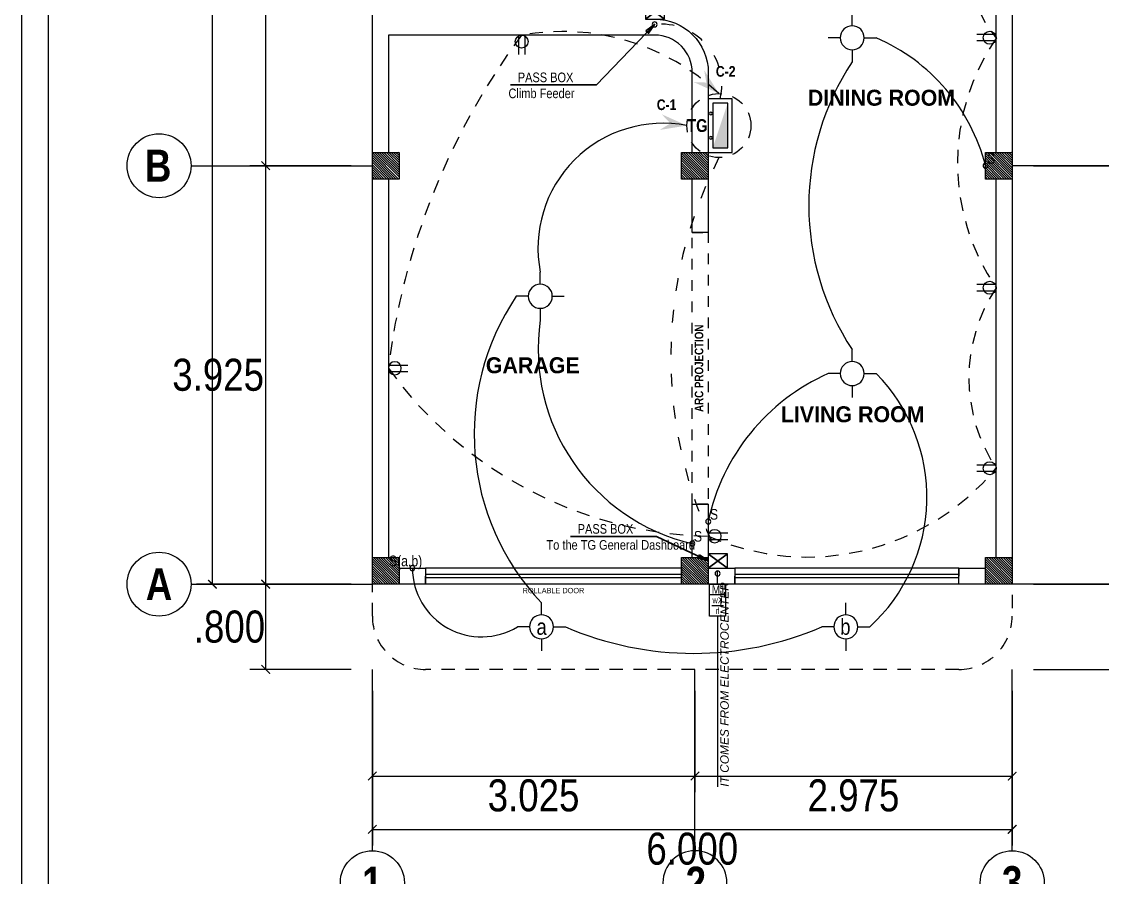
# Model space of a CAD drawing. Header units: millimetres. Extents: x 56 to 215, y 47 to 103.
# Drawn here: x 174.04 to 184.17, y 55.8 to 63.83 of the extents above; entities that cross this region are included whole.
import ezdxf
from ezdxf.enums import TextEntityAlignment as Align

# ---------------------------------------------------------------- set-up
doc = ezdxf.new("R2010")
doc.units = ezdxf.units.MM
for name, pattern in [('ACAD_ISO02W100', [15, 12, -3]), ('ACAD_ISO03W100', [30, 12, -18]), ('ACAD_ISO06W100', [36, 24, -3, 0, -3, 0, -3, 0, -3]), ('DASHED', [19.05, 12.7, -6.35]), ('DASHED2', [0.375, 0.25, -0.125])]:
    doc.linetypes.add(name, pattern=pattern)
for name, color, linetype in [('A_Puerta', 32, 'Continuous'), ('G_Acotación', 171, 'Continuous'), ('IS_Muro', 232, 'Continuous')]:
    doc.layers.add(name, color=color, linetype=linetype)
for name, color, linetype, lineweight in [('A_Texto', 43, 'Continuous', 9), ('A_Ventana', 140, 'Continuous', 9), ('E_Columna', 3, 'Continuous', 25), ('G_Ejes', 253, 'Continuous', 20), ('G_Proyección', 8, 'DASHED2', 15), ('G_Texto', 122, 'Continuous', 20), ('IE_Accesorios', 71, 'Continuous', 20), ('IE_Alimentador', 1, 'DASHED', 80), ('IE_Alumbrado', 31, 'Continuous', 60), ('IE_Interruptor', 230, 'Continuous', 40), ('IE_Tomacorriente', 104, 'DASHED2', 40)]:
    doc.layers.add(name, color=color, linetype=linetype, lineweight=lineweight)
doc.styles.add('Acotacion', font='ARIALN.TTF')
doc.styles.add('ARIAL', font='ariali.ttf', dxfattribs={"height": 0.12})
doc.styles.add('Arial Marron', font='ARIALN.TTF')
doc.styles.add('Cotas', font='ARIALNB.TTF', dxfattribs={"height": 0.1})
doc.styles.add('Eje', font='ARIALNB.TTF', dxfattribs={"height": 0.3})
doc.styles.add('Notas', font='ARIALNB.TTF', dxfattribs={"height": 0.15})
doc.styles.add('Rotulo', font='ARIALN.TTF', dxfattribs={"height": 0.1})
doc.styles.add('STYLE1', font='cityb___.ttf', dxfattribs={"width": 1.05})
doc.styles.add('TITULOS', font='ARIALNB.TTF', dxfattribs={"height": 0.3})
doc.dimstyles.new('125', dxfattribs={"dimtxt": 1, "dimasz": 0.06, "dimexe": 0.06, "dimexo": 0.1, "dimgap": 0.08, "dimtad": 3, "dimtih": 1, "dimtoh": 1, "dimlfac": 0.5, "dimzin": 1, "dimdsep": 46, "dimtxsty": 'Cotas', "dimblk": 'ARCHTICK', "dimcen": 2.5, "dimdle": 0.06, "dimclrt": 4, "dimazin": 0, "dimtp": 0.2, "dimtm": 0.2, "dimtfac": 1, "dimtix": 1, "dimtmove": 1, "dimatfit": 3, "dimfxl": 1, "dimtolj": 1, "dimtzin": 1, "dimarcsym": 0})
doc.dimstyles.new('Lenin_50', dxfattribs={"dimtxt": 0.3, "dimasz": 0.08, "dimexe": 0.15, "dimexo": 0.2, "dimgap": 0.03, "dimtad": 2, "dimtih": 1, "dimtoh": 1, "dimlfac": -1, "dimzin": 4, "dimdsep": 46, "dimtxsty": 'Acotacion', "dimblk": 'ARCHTICK', "dimcen": 0.08, "dimclrd": 256, "dimclre": 256, "dimclrt": 4, "dimazin": 1, "dimtm": 1e-09, "dimtfac": 1, "dimtmove": 2, "dimatfit": 2, "dimfxl": 1, "dimtolj": 1, "dimlwd": 13, "dimlwe": 18, "dimarcsym": 0})
pattern_1 = [(135, (292.474023, -21.310414), (0.0112253202, 0.0112253202), [])]
pattern_2 = [(135, (292.474023, -21.160414), (0.0112253202, 0.0112253202), [])]

# ---------------------------------------------------------------- blocks, each defined once
blk = doc.blocks.new('Eri')
blk.add_line((-1.7, 0), (0, 0))
blk.add_circle((-2, 0), 0.3)
at = {"color": 1, "style": 'Eje', "flags": 4}
blk.add_attdef('H', text='', height=0.3, dxfattribs=at).set_placement((-2, 0), align=Align.MIDDLE_CENTER)
blk = doc.blocks.new('_ArchTick')
at = {"color": 0, "linetype": 'ByBlock', "const_width": 0.15}
blk.add_lwpolyline([(-0.5, -0.5), (0.5, 0.5)], dxfattribs=at)
blk = doc.blocks.new('*D769')
at = {"layer": 'Defpoints', "color": 0, "transparency": 16777216}
for p in [(177.328, 57.753), (183.328, 57.753), (183.328, 56.253)]:
    blk.add_point(p, dxfattribs=at)
at = {"layer": 'G_Acotación', "lineweight": 18, "transparency": 16777216}
for p, q in [((177.328, 57.553), (177.328, 56.103)), ((183.328, 57.553), (183.328, 56.103))]:
    blk.add_line(p, q, dxfattribs=at)
at = {"layer": 'G_Acotación', "lineweight": 13, "transparency": 16777216}
blk.add_line((177.328, 56.253), (183.328, 56.253), dxfattribs=at)
at = {"layer": 'G_Acotación', "lineweight": 13, "transparency": 16777216, "xscale": 0.08, "yscale": 0.08, "zscale": 0.08, "rotation": 180}
blk.add_blockref('_ArchTick', (177.328, 56.253), dxfattribs=at)
at = {"layer": 'G_Acotación', "lineweight": 13, "transparency": 16777216, "xscale": 0.08, "yscale": 0.08, "zscale": 0.08}
blk.add_blockref('_ArchTick', (183.328, 56.253), dxfattribs=at)
at = {"layer": 'G_Acotación', "color": 4, "lineweight": 5, "transparency": 16777216, "insert": (180.328, 56.07), "char_height": 0.3, "attachment_point": 5, "style": 'Acotacion'}
blk.add_mtext('\\A1;6.000', dxfattribs=at)
blk = doc.blocks.new('*D770')
at = {"layer": 'Defpoints', "color": 0, "transparency": 16777216}
for p in [(180.353, 57.753), (183.328, 57.753), (183.328, 56.753)]:
    blk.add_point(p, dxfattribs=at)
at = {"layer": 'G_Acotación', "lineweight": 18, "transparency": 16777216}
for p, q in [((180.353, 57.553), (180.353, 56.603)), ((183.328, 57.553), (183.328, 56.603))]:
    blk.add_line(p, q, dxfattribs=at)
at = {"layer": 'G_Acotación', "lineweight": 13, "transparency": 16777216}
blk.add_line((180.353, 56.753), (183.328, 56.753), dxfattribs=at)
at = {"layer": 'G_Acotación', "lineweight": 13, "transparency": 16777216, "xscale": 0.08, "yscale": 0.08, "zscale": 0.08, "rotation": 180}
blk.add_blockref('_ArchTick', (180.353, 56.753), dxfattribs=at)
at = {"layer": 'G_Acotación', "lineweight": 13, "transparency": 16777216, "xscale": 0.08, "yscale": 0.08, "zscale": 0.08}
blk.add_blockref('_ArchTick', (183.328, 56.753), dxfattribs=at)
at = {"layer": 'G_Acotación', "color": 4, "lineweight": 5, "transparency": 16777216, "insert": (181.84, 56.57), "char_height": 0.3, "attachment_point": 5, "style": 'Acotacion'}
blk.add_mtext('\\A1;2.975', dxfattribs=at)
blk = doc.blocks.new('*D771')
at = {"layer": 'Defpoints', "color": 0, "transparency": 16777216}
for p in [(177.328, 57.753), (180.353, 57.753), (180.353, 56.753)]:
    blk.add_point(p, dxfattribs=at)
at = {"layer": 'G_Acotación', "lineweight": 18, "transparency": 16777216}
for p, q in [((177.328, 57.553), (177.328, 56.603)), ((180.353, 57.553), (180.353, 56.603))]:
    blk.add_line(p, q, dxfattribs=at)
at = {"layer": 'G_Acotación', "lineweight": 13, "transparency": 16777216}
blk.add_line((177.328, 56.753), (180.353, 56.753), dxfattribs=at)
at = {"layer": 'G_Acotación', "lineweight": 13, "transparency": 16777216, "xscale": 0.08, "yscale": 0.08, "zscale": 0.08, "rotation": 180}
blk.add_blockref('_ArchTick', (177.328, 56.753), dxfattribs=at)
at = {"layer": 'G_Acotación', "lineweight": 13, "transparency": 16777216, "xscale": 0.08, "yscale": 0.08, "zscale": 0.08}
blk.add_blockref('_ArchTick', (180.353, 56.753), dxfattribs=at)
at = {"layer": 'G_Acotación', "color": 4, "lineweight": 5, "transparency": 16777216, "insert": (178.84, 56.57), "char_height": 0.3, "attachment_point": 5, "style": 'Acotacion'}
blk.add_mtext('\\A1;3.025', dxfattribs=at)
blk = doc.blocks.new('*D772')
at = {"layer": 'Defpoints', "color": 0, "transparency": 16777216}
for p in [(175.828, 71.053), (177.328, 71.053), (177.328, 58.553)]:
    blk.add_point(p, dxfattribs=at)
at = {"layer": 'G_Acotación', "lineweight": 18, "transparency": 16777216}
for p, q in [((177.128, 71.053), (175.678, 71.053)), ((177.128, 58.553), (175.678, 58.553))]:
    blk.add_line(p, q, dxfattribs=at)
at = {"layer": 'G_Acotación', "lineweight": 13, "transparency": 16777216}
blk.add_line((175.828, 58.553), (175.828, 71.053), dxfattribs=at)
at = {"layer": 'G_Acotación', "lineweight": 13, "transparency": 16777216, "xscale": 0.08, "yscale": 0.08, "zscale": 0.08}
for p, rotation in [((175.828, 71.053), 90), ((175.828, 58.553), 270)]:
    blk.add_blockref('_ArchTick', p, dxfattribs=dict(at, rotation=rotation))
at = {"layer": 'G_Acotación', "color": 4, "lineweight": 5, "transparency": 16777216, "insert": (175.299, 64.803), "char_height": 0.3, "attachment_point": 5, "style": 'Acotacion'}
blk.add_mtext('\\A1;12.500', dxfattribs=at)
blk = doc.blocks.new('*D773')
at = {"layer": 'Defpoints', "color": 0, "transparency": 16777216}
for p in [(176.328, 62.478), (177.328, 62.478), (177.328, 58.553)]:
    blk.add_point(p, dxfattribs=at)
at = {"layer": 'G_Acotación', "lineweight": 18, "transparency": 16777216}
for p, q in [((177.128, 62.478), (176.178, 62.478)), ((177.128, 58.553), (176.178, 58.553))]:
    blk.add_line(p, q, dxfattribs=at)
at = {"layer": 'G_Acotación', "lineweight": 13, "transparency": 16777216}
blk.add_line((176.328, 58.553), (176.328, 62.478), dxfattribs=at)
at = {"layer": 'G_Acotación', "lineweight": 13, "transparency": 16777216, "xscale": 0.08, "yscale": 0.08, "zscale": 0.08}
for p, rotation in [((176.328, 62.478), 90), ((176.328, 58.553), 270)]:
    blk.add_blockref('_ArchTick', p, dxfattribs=dict(at, rotation=rotation))
at = {"layer": 'G_Acotación', "color": 4, "lineweight": 5, "transparency": 16777216, "insert": (175.882, 60.515), "char_height": 0.3, "attachment_point": 5, "style": 'Acotacion'}
blk.add_mtext('\\A1;3.925', dxfattribs=at)
blk = doc.blocks.new('*D774')
at = {"layer": 'Defpoints', "color": 0, "transparency": 16777216}
for p in [(176.328, 67.028), (177.328, 67.028), (177.328, 62.478)]:
    blk.add_point(p, dxfattribs=at)
at = {"layer": 'G_Acotación', "lineweight": 18, "transparency": 16777216}
for p, q in [((177.128, 67.028), (176.178, 67.028)), ((177.128, 62.478), (176.178, 62.478))]:
    blk.add_line(p, q, dxfattribs=at)
at = {"layer": 'G_Acotación', "lineweight": 13, "transparency": 16777216}
blk.add_line((176.328, 62.478), (176.328, 67.028), dxfattribs=at)
at = {"layer": 'G_Acotación', "lineweight": 13, "transparency": 16777216, "xscale": 0.08, "yscale": 0.08, "zscale": 0.08}
for p, rotation in [((176.328, 67.028), 90), ((176.328, 62.478), 270)]:
    blk.add_blockref('_ArchTick', p, dxfattribs=dict(at, rotation=rotation))
at = {"layer": 'G_Acotación', "color": 4, "lineweight": 5, "transparency": 16777216, "insert": (175.878, 64.753), "char_height": 0.3, "attachment_point": 5, "style": 'Acotacion'}
blk.add_mtext('\\A1;4.550', dxfattribs=at)
blk = doc.blocks.new('*D776')
at = {"layer": 'Defpoints', "color": 0, "transparency": 16777216}
for p in [(176.328, 58.553), (177.328, 58.553), (177.328, 57.753)]:
    blk.add_point(p, dxfattribs=at)
at = {"layer": 'G_Acotación', "lineweight": 18, "transparency": 16777216}
for p, q in [((177.128, 58.553), (176.178, 58.553)), ((177.128, 57.753), (176.178, 57.753))]:
    blk.add_line(p, q, dxfattribs=at)
at = {"layer": 'G_Acotación', "lineweight": 13, "transparency": 16777216}
blk.add_line((176.328, 57.753), (176.328, 58.553), dxfattribs=at)
at = {"layer": 'G_Acotación', "lineweight": 13, "transparency": 16777216, "xscale": 0.08, "yscale": 0.08, "zscale": 0.08}
for p, rotation in [((176.328, 58.553), 90), ((176.328, 57.753), 270)]:
    blk.add_blockref('_ArchTick', p, dxfattribs=dict(at, rotation=rotation))
at = {"layer": 'G_Acotación', "color": 4, "lineweight": 5, "transparency": 16777216, "insert": (175.988, 58.153), "char_height": 0.3, "attachment_point": 5, "style": 'Acotacion'}
blk.add_mtext('\\A1;.800', dxfattribs=at)
blk = doc.blocks.new('*D777')
at = {"layer": 'Defpoints', "color": 0, "transparency": 16777216}
for p in [(183.328, 71.053), (184.828, 71.053), (183.328, 58.553)]:
    blk.add_point(p, dxfattribs=at)
at = {"layer": 'G_Acotación', "lineweight": 18, "transparency": 16777216}
for p, q in [((183.528, 71.053), (184.978, 71.053)), ((183.528, 58.553), (184.978, 58.553))]:
    blk.add_line(p, q, dxfattribs=at)
at = {"layer": 'G_Acotación', "lineweight": 13, "transparency": 16777216}
blk.add_line((184.828, 58.553), (184.828, 71.053), dxfattribs=at)
at = {"layer": 'G_Acotación', "lineweight": 13, "transparency": 16777216, "xscale": 0.08, "yscale": 0.08, "zscale": 0.08}
for p, rotation in [((184.828, 71.053), 90), ((184.828, 58.553), 270)]:
    blk.add_blockref('_ArchTick', p, dxfattribs=dict(at, rotation=rotation))
at = {"layer": 'G_Acotación', "color": 4, "lineweight": 5, "transparency": 16777216, "insert": (185.357, 64.803), "char_height": 0.3, "attachment_point": 5, "style": 'Acotacion'}
blk.add_mtext('\\A1;12.500', dxfattribs=at)
blk = doc.blocks.new('*D778')
at = {"layer": 'Defpoints', "color": 0, "transparency": 16777216}
for p in [(183.328, 62.478), (184.328, 62.478), (183.328, 58.553)]:
    blk.add_point(p, dxfattribs=at)
at = {"layer": 'G_Acotación', "lineweight": 18, "transparency": 16777216}
for p, q in [((183.528, 62.478), (184.478, 62.478)), ((183.528, 58.553), (184.478, 58.553))]:
    blk.add_line(p, q, dxfattribs=at)
at = {"layer": 'G_Acotación', "lineweight": 13, "transparency": 16777216}
blk.add_line((184.328, 58.553), (184.328, 62.478), dxfattribs=at)
at = {"layer": 'G_Acotación', "lineweight": 13, "transparency": 16777216, "xscale": 0.08, "yscale": 0.08, "zscale": 0.08}
for p, rotation in [((184.328, 62.478), 90), ((184.328, 58.553), 270)]:
    blk.add_blockref('_ArchTick', p, dxfattribs=dict(at, rotation=rotation))
at = {"layer": 'G_Acotación', "color": 4, "lineweight": 5, "transparency": 16777216, "insert": (184.774, 60.515), "char_height": 0.3, "attachment_point": 5, "style": 'Acotacion'}
blk.add_mtext('\\A1;3.925', dxfattribs=at)
blk = doc.blocks.new('*D779')
at = {"layer": 'Defpoints', "color": 0, "transparency": 16777216}
for p in [(183.328, 67.028), (184.328, 67.028), (183.328, 62.478)]:
    blk.add_point(p, dxfattribs=at)
at = {"layer": 'G_Acotación', "lineweight": 18, "transparency": 16777216}
for p, q in [((183.528, 67.028), (184.478, 67.028)), ((183.528, 62.478), (184.478, 62.478))]:
    blk.add_line(p, q, dxfattribs=at)
at = {"layer": 'G_Acotación', "lineweight": 13, "transparency": 16777216}
blk.add_line((184.328, 62.478), (184.328, 67.028), dxfattribs=at)
at = {"layer": 'G_Acotación', "lineweight": 13, "transparency": 16777216, "xscale": 0.08, "yscale": 0.08, "zscale": 0.08}
for p, rotation in [((184.328, 67.028), 90), ((184.328, 62.478), 270)]:
    blk.add_blockref('_ArchTick', p, dxfattribs=dict(at, rotation=rotation))
at = {"layer": 'G_Acotación', "color": 4, "lineweight": 5, "transparency": 16777216, "insert": (184.778, 64.753), "char_height": 0.3, "attachment_point": 5, "style": 'Acotacion'}
blk.add_mtext('\\A1;4.550', dxfattribs=at)
blk = doc.blocks.new('*D781')
at = {"layer": 'Defpoints', "color": 0, "transparency": 16777216}
for p in [(183.328, 58.553), (184.328, 58.553), (183.328, 57.753)]:
    blk.add_point(p, dxfattribs=at)
at = {"layer": 'G_Acotación', "lineweight": 18, "transparency": 16777216}
for p, q in [((183.528, 58.553), (184.478, 58.553)), ((183.528, 57.753), (184.478, 57.753))]:
    blk.add_line(p, q, dxfattribs=at)
at = {"layer": 'G_Acotación', "lineweight": 13, "transparency": 16777216}
blk.add_line((184.328, 57.753), (184.328, 58.553), dxfattribs=at)
at = {"layer": 'G_Acotación', "lineweight": 13, "transparency": 16777216, "xscale": 0.08, "yscale": 0.08, "zscale": 0.08}
for p, rotation in [((184.328, 58.553), 90), ((184.328, 57.753), 270)]:
    blk.add_blockref('_ArchTick', p, dxfattribs=dict(at, rotation=rotation))
at = {"layer": 'G_Acotación', "color": 4, "lineweight": 5, "transparency": 16777216, "insert": (184.668, 58.153), "char_height": 0.3, "attachment_point": 5, "style": 'Acotacion'}
blk.add_mtext('\\A1;.800', dxfattribs=at)
blk = doc.blocks.new('Medidor de luz')
for p, q in [((-0.075, 0), (-0.075, -0.08)), ((-0.075, -0.1), (0.075, -0.1)), ((-0.055, -0.204), (0.055, -0.204))]:
    blk.add_line(p, q)
blk.add_lwpolyline([(-0.075, -0.3), (0.075, -0.3), (0.075, 0), (-0.075, 0)], close=True)
at = {"insert": (0, -0.2), "char_height": 0.06, "width": 0.15, "attachment_point": 5, "style": 'Rotulo'}
blk.add_mtext('Kw\\Ph', dxfattribs=at)
blk = doc.blocks.new('CP')
at = {"linetype": 'ACAD_ISO06W100', "lineweight": 25, "ltscale": 0.25}
for p, q in [((-0.05, 0.087), (-0.185, -0.093)), ((-0.05, -0.093), (-0.185, 0.087))]:
    blk.add_line(p, q, dxfattribs=at)
for p, q in [((-0.185, -0.093), (-0.185, 0.087)), ((-0.185, 0.087), (-0.05, 0.087)), ((-0.05, 0.087), (-0.05, -0.093)), ((-0.05, -0.093), (-0.185, -0.093))]:
    blk.add_line(p, q)
blk.add_circle((0, 0), 0.0234)
blk = doc.blocks.new('Tablero')
for points in [[(-0.252, -0.223), (-0.252, 0), (0.252, 0), (0.252, -0.223)], [(-0.21, -0.182), (-0.21, -0.042), (0.21, -0.042), (0.21, -0.182)]]:
    blk.add_lwpolyline(points, close=True)
for centre in [(-0.114, -0.024), (0.114, -0.024)]:
    blk.add_circle(centre, 0.0126)
blk.add_solid([(-0.21, -0.182), (0.21, -0.182), (0.21, -0.042)])
blk = doc.blocks.new('PUNTO LUZ')
for p, q in [((0, 0.1125), (0, 0.225)), ((-0.1125, 0), (-0.225, 0)), ((0.1125, 0), (0.225, 0)), ((0, -0.1125), (0, -0.225))]:
    blk.add_line(p, q)
blk.add_circle((0, 0), 0.1125)
blk = doc.blocks.new('Interuptor simple doble triple')
blk.add_circle((0, 0.044), 0.0237)
at = {"style": 'Rotulo', "oblique": 20, "flags": 4}
blk.add_attdef('S A,B,C', (0.078, 0.044), '', height=0.1, dxfattribs=at)
blk = doc.blocks.new('TOMACORRIENTE 0.40')
at = {"color": 5}
for p, q in [((0.008, 0.03), (0.182, 0.03)), ((0.008, -0.03), (0.182, -0.03))]:
    blk.add_line(p, q, dxfattribs=at)
blk.add_circle((0.061, 0), 0.0608, dxfattribs=at)

msp = doc.modelspace()

# ---------------------------------------------------------------- hatches: boundary and pattern name
at = {"layer": 'E_Columna', "lineweight": 5}
h = msp.add_hatch(dxfattribs=at)
h.set_pattern_fill('LINE', color=256, scale=0.005, angle=45, style=0)
h.set_pattern_definition(pattern_2)
h.paths.add_polyline_path([(177.578, 62.3529), (177.328, 62.3529), (177.328, 62.6029), (177.578, 62.6029)])
h = msp.add_hatch(dxfattribs=at)
h.set_pattern_fill('LINE', color=256, scale=0.005, angle=45, style=0)
h.set_pattern_definition(pattern_2)
h.paths.add_polyline_path([(180.478, 62.3529), (180.228, 62.3529), (180.228, 62.6029), (180.478, 62.6029)])
h = msp.add_hatch(dxfattribs=at)
h.set_pattern_fill('LINE', color=256, scale=0.005, angle=45, style=0)
h.set_pattern_definition(pattern_2)
h.paths.add_polyline_path([(183.328, 62.3529), (183.078, 62.3529), (183.078, 62.6029), (183.328, 62.6029)])
h = msp.add_hatch(dxfattribs=at)
h.set_pattern_fill('LINE', color=256, scale=0.005, angle=45, style=0)
h.set_pattern_definition(pattern_1)
h.paths.add_polyline_path([(177.578, 58.5529), (177.328, 58.5529), (177.328, 58.8029), (177.578, 58.8029)])
h = msp.add_hatch(dxfattribs=at)
h.set_pattern_fill('LINE', color=256, scale=0.005, angle=45, style=0)
h.set_pattern_definition(pattern_1)
h.paths.add_polyline_path([(180.478, 58.5529), (180.228, 58.5529), (180.228, 58.8029), (180.478, 58.8029)])
h = msp.add_hatch(dxfattribs=at)
h.set_pattern_fill('LINE', color=256, scale=0.005, angle=45, style=0)
h.set_pattern_definition(pattern_1)
h.paths.add_polyline_path([(183.328, 58.5529), (183.078, 58.5529), (183.078, 58.8029), (183.328, 58.8029)])

# ---------------------------------------------------------------- linework, layer by layer
at = {"lineweight": 5}
for points in [[(215.0892, 46.547), (215.0892, 74.1029), (174.0392, 74.1029), (174.0392, 46.547)], [(214.8392, 46.797), (214.8392, 73.8529), (174.2892, 73.8529), (174.2892, 46.797)]]:
    msp.add_lwpolyline(points, close=True, dxfattribs=at)
at = {"layer": 'A_Puerta', "color": 2, "lineweight": 5}
for p, q in [((180.228, 58.7029), (177.828, 58.7029)), ((177.828, 58.7029), (177.828, 58.6279)), ((180.228, 58.7029), (180.228, 58.6279)), ((177.828, 58.5529), (177.828, 58.6279)), ((180.228, 58.5529), (180.228, 58.6279)), ((180.228, 58.5529), (177.828, 58.5529))]:
    msp.add_line(p, q, dxfattribs=at)
at = {"layer": 'A_Puerta', "lineweight": 5}
for p, q in [((180.228, 58.6429), (177.828, 58.6429)), ((180.228, 58.6129), (177.828, 58.6129))]:
    msp.add_line(p, q, dxfattribs=at)
at = {"layer": 'A_Ventana', "color": 2, "lineweight": 5}
for p, q in [((182.828, 58.7029), (180.728, 58.7029)), ((180.728, 58.7029), (180.728, 58.6279)), ((182.828, 58.7029), (182.828, 58.6279)), ((180.728, 58.5529), (180.728, 58.6279)), ((182.828, 58.5529), (182.828, 58.6279)), ((182.828, 58.5529), (180.728, 58.5529))]:
    msp.add_line(p, q, dxfattribs=at)
at = {"layer": 'A_Ventana', "lineweight": 5}
for p, q in [((182.828, 58.6429), (180.728, 58.6429)), ((182.828, 58.6129), (180.728, 58.6129))]:
    msp.add_line(p, q, dxfattribs=at)
at = {"layer": 'E_Columna', "lineweight": 5}
for points in [[(177.578, 62.3529), (177.328, 62.3529), (177.328, 62.6029), (177.578, 62.6029)], [(180.478, 62.3529), (180.228, 62.3529), (180.228, 62.6029), (180.478, 62.6029)], [(183.328, 62.3529), (183.078, 62.3529), (183.078, 62.6029), (183.328, 62.6029)], [(177.578, 58.5529), (177.328, 58.5529), (177.328, 58.8029), (177.578, 58.8029)], [(180.478, 58.5529), (180.228, 58.5529), (180.228, 58.8029), (180.478, 58.8029)], [(183.328, 58.5529), (183.078, 58.5529), (183.078, 58.8029), (183.328, 58.8029)]]:
    msp.add_lwpolyline(points, close=True, dxfattribs=at)
at = {"layer": 'G_Proyección', "lineweight": 5, "ltscale": 0.5}
msp.add_lwpolyline([(183.328, 71.0529), (183.328, 71.0529), (183.328, 58.2529, -0.4142136), (182.828, 57.7529), (177.828, 57.7529, -0.4142136), (177.328, 58.2529), (177.328, 71.0529), (177.328, 71.0529), (183.328, 71.0529), (183.328, 71.0529)], format="xyb", close=True, dxfattribs=at)
at = {"layer": 'G_Proyección', "lineweight": 5, "ltscale": 0.25}
msp.add_lwpolyline([(180.478, 59.3029), (180.328, 59.3029), (180.328, 61.8529), (180.478, 61.8529)], close=True, dxfattribs=at)
at = {"layer": 'IE_Accesorios', "linetype": 'ACAD_ISO02W100', "lineweight": 5, "ltscale": 0.01}
msp.add_circle((180.578, 62.8545), 0.3, dxfattribs=at)
at = {"layer": 'IE_Accesorios', "lineweight": 5}
for points in [[(180.4597, 63.2578), (180.4399, 63.3734), (180.578, 63.1545)], [(180.4597, 63.2578), (180.3425, 63.2619), (180.578, 63.1545)], [(180.1222, 62.8749), (180.0417, 62.9602), (180.278, 62.8545)], [(180.1222, 62.8749), (180.0225, 62.8133), (180.278, 62.8545)]]:
    msp.add_solid(points, dxfattribs=at)
at = {"layer": 'IE_Alimentador', "color": 6, "linetype": 'ACAD_ISO03W100', "lineweight": 5, "ltscale": 0.01}
msp.add_line((180.5653, 58.5529), (180.5653, 58.7029), dxfattribs=at)
at = {"layer": 'IE_Alimentador', "lineweight": 5}
msp.add_line((180.5653, 58.2529), (180.5653, 56.6529), dxfattribs=at)
at = {"layer": 'IE_Alimentador', "color": 6, "linetype": 'ACAD_ISO03W100', "lineweight": 5, "ltscale": 0.01}
for centre, radius, start, end in [((180.0338, 63.2354), 0.5706, 346.90537, 95.87832), ((184.2243, 60.6838), 4.0983, 152.84017, 206.76999)]:
    msp.add_arc(centre, radius, start, end, dxfattribs=at)
at = {"layer": 'IE_Alumbrado', "lineweight": 5}
for centre, radius, start, end in [((183.8631, 62.1029), 2.4422, 146.44171, 213.55829), ((180.0528, 61.7044), 1.1719, 78.92285, 191.1457), ((180.5868, 59.9622), 2.3042, 145.93489, 223.43959), ((180.8794, 59.3696), 1.6489, 312.44723, 44.62357), ((180.3405, 60.931), 3.0269, 246.60754, 293.39246)]:
    msp.add_arc(centre, radius, start, end, dxfattribs=at)
at = {"layer": 'IE_Interruptor', "lineweight": 5}
for centre, radius, start, end in [((181.3391, 62.0303), 1.7955, 14.43281, 66.57289), ((180.7532, 60.7547), 1.8703, 171.6024, 256.85871), ((182.393, 58.7375), 1.9569, 113.81114, 168.12969), ((178.352, 58.7077), 0.649, 180.42865, 301.2513)]:
    msp.add_arc(centre, radius, start, end, dxfattribs=at)
at = {"layer": 'IE_Tomacorriente', "lineweight": 5, "ltscale": 0.5}
for centre, radius, start, end in [((184.1218, 64.4392), 1.2153, 140.95471, 219.03514), ((184.0031, 59.7803), 6.5737, 143.36579, 173.03141), ((179.1099, 61.5966), 2.1406, 46.7004, 100.27916), ((184.8829, 62.5033), 2.0682, 145.39488, 214.4753), ((184.4446, 60.4865), 1.5232, 146.2557, 213.7443), ((180.5572, 62.7985), 3.7964, 215.79734, 268.80371), ((181.4061, 61.1083), 2.301, 246.21112, 320.35745)]:
    msp.add_arc(centre, radius, start, end, dxfattribs=at)
at = {"layer": 'IS_Muro', "lineweight": 5}
msp.add_lwpolyline([(179.978, 63.8529, -0.4142136), (180.478, 63.3529), (180.478, 61.8529), (180.328, 61.8529), (180.328, 62.3529), (180.228, 62.3529), (180.228, 62.6029), (180.328, 62.6029), (180.328, 63.3529, 0.4142136), (179.978, 63.7029), (177.478, 63.7029), (177.478, 62.6029), (177.578, 62.6029), (177.578, 62.3529), (177.478, 62.3529), (177.478, 58.8029), (177.578, 58.8029), (177.578, 58.7029), (177.828, 58.7029), (177.828, 58.5529), (177.328, 58.5529), (177.328, 71.0529)], format="xyb", dxfattribs=at)
for points in [[(183.328, 71.0529), (183.328, 58.5529), (182.828, 58.5529), (182.828, 58.7029), (183.078, 58.7029), (183.078, 58.8029), (183.178, 58.8029), (183.178, 62.3529), (183.078, 62.3529), (183.078, 62.6029), (183.178, 62.6029), (183.178, 64.7529)], [(180.728, 58.5529), (180.228, 58.5529), (180.228, 58.8029), (180.328, 58.8029), (180.328, 59.3029), (180.478, 59.3029), (180.478, 58.7029), (180.728, 58.7029), (180.728, 58.5529)]]:
    msp.add_lwpolyline(points, dxfattribs=at)

# ---------------------------------------------------------------- block references
at = {"layer": 'G_Ejes', "lineweight": 5}
ref = msp.add_blockref('Eri', (177.328, 62.4779), dxfattribs=at)
ref.add_attrib('H', 'B', dxfattribs={"layer": '0', "color": 1, "height": 0.3, "style": 'Eje', "flags": 4}).set_placement((175.3188, 62.4779), align=Align.MIDDLE_CENTER)
ref = msp.add_blockref('Eri', (183.328, 62.4779), dxfattribs=dict(at, xscale=-1))
ref.add_attrib('H', 'B', dxfattribs={"layer": '0', "color": 1, "height": 0.3, "style": 'Eje', "flags": 4}).set_placement((185.3292, 62.4779), align=Align.MIDDLE_CENTER)
ref = msp.add_blockref('Eri', (177.328, 58.5529), dxfattribs=at)
ref.add_attrib('H', 'A', dxfattribs={"layer": '0', "color": 1, "height": 0.3, "style": 'Eje', "flags": 4}).set_placement((175.3278, 58.5529), align=Align.MIDDLE_CENTER)
ref = msp.add_blockref('Eri', (183.328, 58.5529), dxfattribs=dict(at, xscale=-1))
ref.add_attrib('H', 'A', dxfattribs={"layer": '0', "color": 1, "height": 0.3, "style": 'Eje', "flags": 4}).set_placement((185.329, 58.5529), align=Align.MIDDLE_CENTER)
ref = msp.add_blockref('Eri', (177.328, 57.7529), dxfattribs=dict(at, rotation=90))
ref.add_attrib('H', '1', dxfattribs={"layer": '0', "color": 1, "height": 0.3, "style": 'Eje', "flags": 4}).set_placement((177.328, 55.7529), align=Align.MIDDLE_CENTER)
ref = msp.add_blockref('Eri', (180.353, 57.7529), dxfattribs=dict(at, xscale=-1, rotation=270))
ref.add_attrib('H', '2', dxfattribs={"layer": '0', "color": 1, "height": 0.3, "style": 'Eje', "flags": 4}).set_placement((180.3616, 55.7529), align=Align.MIDDLE_CENTER)
ref = msp.add_blockref('Eri', (183.328, 57.7529), dxfattribs=dict(at, rotation=90))
ref.add_attrib('H', '3', dxfattribs={"layer": '0', "color": 1, "height": 0.3, "style": 'Eje', "flags": 4}).set_placement((183.328, 55.758), align=Align.MIDDLE_CENTER)
at = {"layer": 'IE_Accesorios', "lineweight": 5, "xscale": -1}
for name, p, rotation in [('CP', (179.9753, 63.8031), 90.00000000000648), ('Tablero', (180.478, 62.8545), 90.00000000001303), ('TOMACORRIENTE 0.40', (177.478, 60.5779), 180), ('TOMACORRIENTE 0.40', (180.478, 59.0029), 180), ('CP', (180.5653, 58.6531), 90.00000000000648)]:
    msp.add_blockref(name, p, dxfattribs=dict(at, rotation=rotation))
for name, p in [('PUNTO LUZ', (181.828, 63.6779)), ('PUNTO LUZ', (178.903, 61.2529)), ('PUNTO LUZ', (181.828, 60.5279)), ('Medidor de luz', (180.5653, 58.5529)), ('PUNTO LUZ', (178.9137, 58.1529)), ('PUNTO LUZ', (181.7673, 58.1529))]:
    msp.add_blockref(name, p, dxfattribs=at)
at = {"layer": 'IE_Accesorios', "lineweight": 5}
for p, rotation in [((178.728, 63.7029), 269.9999999999935), ((183.178, 63.6779), 179.9999999999927), ((183.178, 61.3326), 179.9999999999927), ((183.178, 59.6403), 179.9999999999927)]:
    msp.add_blockref('TOMACORRIENTE 0.40', p, dxfattribs=dict(at, rotation=rotation))
ref = msp.add_blockref('Interuptor simple doble triple', (183.078, 62.4342), dxfattribs=dict(at, xscale=-1))
ref.add_attrib('S A,B,C', 'S', (183.0935, 62.4958), dxfattribs={"layer": '0', "height": 0.1, "rotation": 360, "style": 'Rotulo', "flags": 4})
ref = msp.add_blockref('Interuptor simple doble triple', (180.478, 59.0964), dxfattribs=dict(at, xscale=-1))
ref.add_attrib('S A,B,C', 'S', (180.4935, 59.158), dxfattribs={"layer": '0', "height": 0.1, "rotation": 360, "style": 'Rotulo', "flags": 4})
ref = msp.add_blockref('Interuptor simple doble triple', (180.328, 58.8898), dxfattribs=dict(at, xscale=-1))
ref.add_attrib('S A,B,C', 'S', (180.3435, 58.9514), dxfattribs={"layer": '0', "height": 0.1, "rotation": 360, "style": 'Rotulo', "flags": 4})
ref = msp.add_blockref('Interuptor simple doble triple', (177.703, 58.6592), dxfattribs=dict(at, xscale=-1))
ref.add_attrib('S A,B,C', 'S(a,b)', (177.484, 58.7208), dxfattribs={"layer": '0', "height": 0.1, "rotation": 360, "style": 'Rotulo', "flags": 4})

# ---------------------------------------------------------------- texts
at = {"layer": 'A_Texto', "lineweight": 5, "style": 'TITULOS'}
msp.add_text('ARC PROJECTION', height=0.08, rotation=90, dxfattribs=at).set_placement((180.455, 60.5779), align=Align.BOTTOM_CENTER)
at = {"layer": 'A_Texto', "lineweight": 5, "style": 'Arial Marron'}
msp.add_text('ROLLABLE DOOR', height=0.05, dxfattribs=at).set_placement((179.0266, 58.4529, 0), align=Align.BOTTOM_CENTER)
at = {"layer": 'G_Texto', "lineweight": 5, "style": 'Arial Marron'}
for s, p in [('PASS BOX', (178.6918, 63.2614)), ('Climb Feeder', (178.6045, 63.1114)), ('PASS BOX', (179.2536, 59.0261)), ('To the TG General Dashboard', (178.9611, 58.8761))]:
    msp.add_text(s, height=0.09, dxfattribs=at).set_placement(p)
at = {"layer": 'G_Texto', "lineweight": 5, "ltscale": 0.2, "style": 'STYLE1'}
for s, p in [('DINING ROOM', (182.1023, 63.1157)), ('GARAGE', (178.8324, 60.6063)), ('LIVING ROOM', (181.8323, 60.1466))]:
    msp.add_text(s, height=0.15, rotation=360, dxfattribs=at).set_placement(p, align=Align.MIDDLE)
at = {"layer": 'G_Texto', "lineweight": 5, "ltscale": 2, "style": 'ARIAL'}
msp.add_text('IT COMES FROM ELECTROCENTER', height=0.08, rotation=90, dxfattribs=at).set_placement((180.6703, 56.6529))
at = {"layer": 'G_Texto', "lineweight": 5, "ltscale": 12, "style": 'Arial Marron'}
for s, p in [('a', (178.9153, 58.1529)), ('b', (181.7636, 58.1529))]:
    msp.add_text(s, height=0.15, dxfattribs=at).set_placement(p, align=Align.MIDDLE_CENTER)
at = {"layer": 'IE_Accesorios', "lineweight": 5, "style": 'Notas'}
for s, height, p in [('C-2', 0.1, (180.6413, 63.3626)), ('C-1', 0.1, (180.0873, 63.0499)), ('TG', 0.12, (180.3755, 62.8545))]:
    msp.add_text(s, height=height, rotation=360, dxfattribs=at).set_placement(p, align=Align.MIDDLE)
at = {"layer": 'IE_Accesorios', "lineweight": 5, "style": 'Arial Marron'}
msp.add_text('M1', height=0.08, dxfattribs=at).set_placement((180.5755, 58.5029), align=Align.MIDDLE_CENTER)

# ---------------------------------------------------------------- dimensions: what is measured, and where the dimension line sits
at = {"layer": 'G_Acotación', "lineweight": 5}
for base, p1, p2, angle, picture, middle in [((175.828, 71.0529), (177.328, 58.5529), (177.328, 71.0529), 90, '*D772', (175.2993, 64.8029)), ((184.828, 71.0529), (183.328, 58.5529), (183.328, 71.0529), 90, '*D777', (185.3567, 64.8029)), ((176.328, 67.0279), (177.328, 62.4779), (177.328, 67.0279), 90, '*D774', (175.8784, 64.7529)), ((184.328, 67.0279), (183.328, 62.4779), (183.328, 67.0279), 90, '*D779', (184.7776, 64.7529)), ((176.328, 62.4779), (177.328, 58.5529), (177.328, 62.4779), 90, '*D773', (175.8819, 60.5154)), ((184.328, 62.4779), (183.328, 58.5529), (183.328, 62.4779), 90, '*D778', (184.774, 60.5154)), ((176.328, 58.5529), (177.328, 57.7529), (177.328, 58.5529), 90, '*D776', (175.9878, 58.1529)), ((184.328, 58.5529), (183.328, 57.7529), (183.328, 58.5529), 90, '*D781', (184.6681, 58.1529)), ((183.328, 56.2529), (177.328, 57.7529), (183.328, 57.7529), 180, '*D769', (180.328, 56.0697)), ((180.353, 56.7529), (177.328, 57.7529), (180.353, 57.7529), 180, '*D771', (178.8405, 56.5697)), ((183.328, 56.7529), (180.353, 57.7529), (183.328, 57.7529), 180, '*D770', (181.8405, 56.5697))]:
    dim = msp.add_linear_dim(base=base, p1=p1, p2=p2, angle=angle, dimstyle='Lenin_50', override={"dimdec": 3, "dimfxl": 0.06}, dxfattribs=at)
    dim.commit()
    dim.dimension.update_dxf_attribs({"geometry": picture, "text_midpoint": middle})

# ---------------------------------------------------------------- leaders
at = {"layer": 'G_Texto', "lineweight": 5}
for points in [[(179.9753, 63.8031), (179.4302, 63.2364), (178.6232, 63.2364)], [(180.478, 58.7704), (179.992, 59.0011), (179.185, 59.0011)]]:
    msp.add_leader(points, dimstyle='125', override={"dimasz": 0.1, "dimgap": 0.08, "dimtad": 0, "dimldrblk": 'ClosedBlank'}, dxfattribs=at)

doc.saveas('drawing.dxf')
